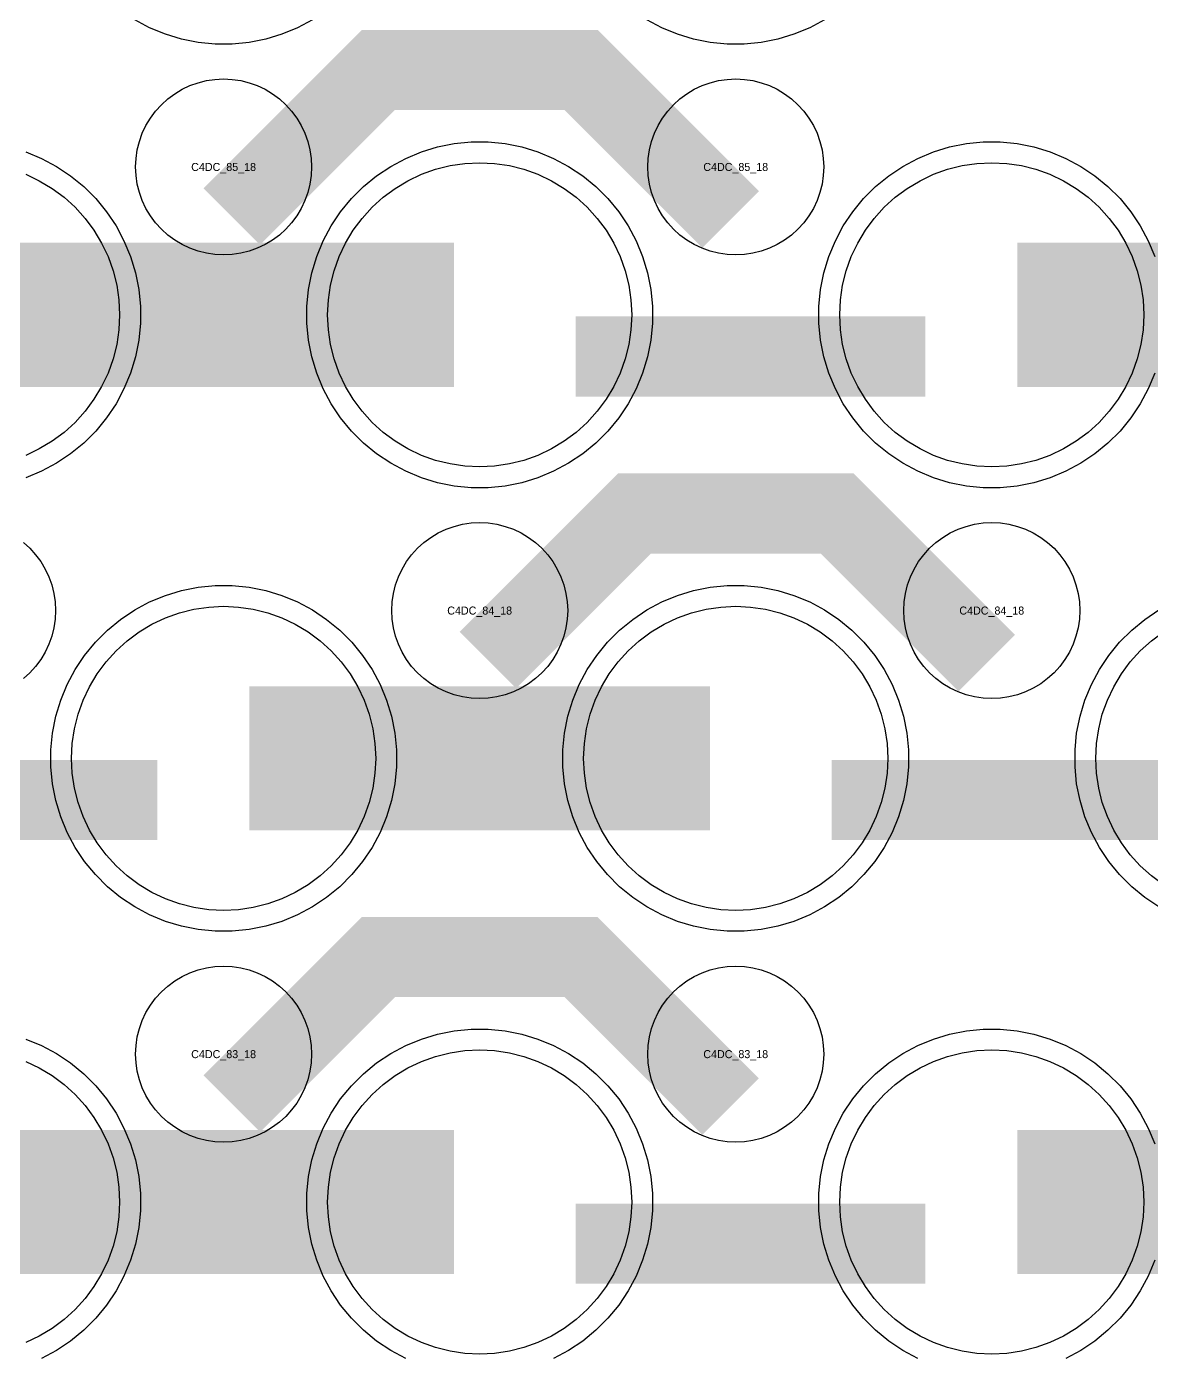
# Model space of a CAD drawing. Extents: x -11880 to 11880, y -14992 to 14992.
# Drawn here: x -6301.5 to -5950.1, y -3387.3 to -2971.6 of the extents above; entities that cross this region are included whole.
import ezdxf
from ezdxf.enums import TextEntityAlignment as Align

# ---------------------------------------------------------------- set-up
doc = ezdxf.new("R2010")
doc.units = 0
doc.header["$MEASUREMENT"] = 0
for name, color, linetype in [('GDS_775_DT_237', 138, 'CONTINUOUS'), ('RDL1_FS', 34, 'CONTINUOUS'), ('RDL_BS', 160, 'CONTINUOUS')]:
    doc.layers.add(name, color=color, linetype=linetype)

msp = doc.modelspace()

# ---------------------------------------------------------------- linework, layer by layer
at = {"layer": 'RDL1_FS'}
for points in [[(-6301.819, -3017.728), (-6297.605, -3019.72), (-6293.605, -3022.118), (-6289.86, -3024.896), (-6286.406, -3028.026), (-6283.276, -3031.48), (-6280.498, -3035.225), (-6278.1, -3039.225), (-6276.108, -3043.439), (-6274.536, -3047.829), (-6273.404, -3052.352), (-6272.72, -3056.963), (-6272.491, -3061.62), (-6272.72, -3066.277), (-6273.404, -3070.888), (-6274.536, -3075.411), (-6276.108, -3079.801), (-6278.1, -3084.015), (-6280.498, -3088.015), (-6283.276, -3091.76), (-6286.406, -3095.214), (-6289.86, -3098.344), (-6293.605, -3101.122), (-6297.605, -3103.52), (-6301.819, -3105.512)], [(-5946.395, -3239.687), (-5950.14, -3236.909), (-5953.594, -3233.779), (-5956.724, -3230.325), (-5959.502, -3226.58), (-5961.9, -3222.58), (-5963.892, -3218.366), (-5965.464, -3213.976), (-5966.596, -3209.453), (-5967.28, -3204.842), (-5967.509, -3200.185), (-5967.28, -3195.528), (-5966.596, -3190.917), (-5965.464, -3186.394), (-5963.892, -3182.004), (-5961.9, -3177.79), (-5959.502, -3173.79), (-5956.724, -3170.045), (-5953.594, -3166.591), (-5950.14, -3163.461), (-5946.395, -3160.683)], [(-6301.819, -3294.853), (-6297.605, -3296.845), (-6293.605, -3299.243), (-6289.86, -3302.021), (-6286.406, -3305.151), (-6283.276, -3308.605), (-6280.498, -3312.35), (-6278.1, -3316.35), (-6276.108, -3320.564), (-6274.536, -3324.954), (-6273.404, -3329.477), (-6272.72, -3334.088), (-6272.491, -3338.745), (-6272.72, -3343.402), (-6273.404, -3348.013), (-6274.536, -3352.536), (-6276.108, -3356.926), (-6278.1, -3361.14), (-6280.498, -3365.14), (-6283.276, -3368.885), (-6286.406, -3372.339), (-6289.86, -3375.469), (-6293.605, -3378.247), (-6297.605, -3380.645), (-6301.819, -3382.637)]]:
    msp.add_lwpolyline(points, dxfattribs=at)
for points in [[(-6160, -3109.129), (-6164.657, -3108.9), (-6169.268, -3108.216), (-6173.791, -3107.084), (-6178.181, -3105.512), (-6182.395, -3103.52), (-6186.395, -3101.122), (-6190.14, -3098.344), (-6193.594, -3095.214), (-6196.724, -3091.76), (-6199.502, -3088.015), (-6201.9, -3084.015), (-6203.892, -3079.801), (-6205.464, -3075.411), (-6206.596, -3070.888), (-6207.28, -3066.277), (-6207.509, -3061.62), (-6207.28, -3056.963), (-6206.596, -3052.352), (-6205.464, -3047.829), (-6203.892, -3043.439), (-6201.9, -3039.225), (-6199.502, -3035.225), (-6196.724, -3031.48), (-6193.594, -3028.026), (-6190.14, -3024.896), (-6186.395, -3022.118), (-6182.395, -3019.72), (-6178.181, -3017.728), (-6173.791, -3016.156), (-6169.268, -3015.024), (-6164.657, -3014.34), (-6160, -3014.111), (-6155.343, -3014.34), (-6150.732, -3015.024), (-6146.209, -3016.156), (-6141.819, -3017.728), (-6137.605, -3019.72), (-6133.605, -3022.118), (-6129.86, -3024.896), (-6126.406, -3028.026), (-6123.276, -3031.48), (-6120.498, -3035.225), (-6118.1, -3039.225), (-6116.108, -3043.439), (-6114.536, -3047.829), (-6113.404, -3052.352), (-6112.72, -3056.963), (-6112.491, -3061.62), (-6112.72, -3066.277), (-6113.404, -3070.888), (-6114.536, -3075.411), (-6116.108, -3079.801), (-6118.1, -3084.015), (-6120.498, -3088.015), (-6123.276, -3091.76), (-6126.406, -3095.214), (-6129.86, -3098.344), (-6133.605, -3101.122), (-6137.605, -3103.52), (-6141.819, -3105.512), (-6146.209, -3107.084), (-6150.732, -3108.216), (-6155.343, -3108.9)], [(-6000, -3109.129), (-6004.657, -3108.9), (-6009.268, -3108.216), (-6013.791, -3107.084), (-6018.181, -3105.512), (-6022.395, -3103.52), (-6026.395, -3101.122), (-6030.14, -3098.344), (-6033.594, -3095.214), (-6036.724, -3091.76), (-6039.502, -3088.015), (-6041.9, -3084.015), (-6043.892, -3079.801), (-6045.464, -3075.411), (-6046.596, -3070.888), (-6047.28, -3066.277), (-6047.509, -3061.62), (-6047.28, -3056.963), (-6046.596, -3052.352), (-6045.464, -3047.829), (-6043.892, -3043.439), (-6041.9, -3039.225), (-6039.502, -3035.225), (-6036.724, -3031.48), (-6033.594, -3028.026), (-6030.14, -3024.896), (-6026.395, -3022.118), (-6022.395, -3019.72), (-6018.181, -3017.728), (-6013.791, -3016.156), (-6009.268, -3015.024), (-6004.657, -3014.34), (-6000, -3014.111), (-5995.343, -3014.34), (-5990.732, -3015.024), (-5986.209, -3016.156), (-5981.819, -3017.728), (-5977.605, -3019.72), (-5973.605, -3022.118), (-5969.86, -3024.896), (-5966.406, -3028.026), (-5963.276, -3031.48), (-5960.498, -3035.225), (-5958.1, -3039.225), (-5956.108, -3043.439), (-5954.536, -3047.829), (-5953.404, -3052.352), (-5952.72, -3056.963), (-5952.491, -3061.62), (-5952.72, -3066.277), (-5953.404, -3070.888), (-5954.536, -3075.411), (-5956.108, -3079.801), (-5958.1, -3084.015), (-5960.498, -3088.015), (-5963.276, -3091.76), (-5966.406, -3095.214), (-5969.86, -3098.344), (-5973.605, -3101.122), (-5977.605, -3103.52), (-5981.819, -3105.512), (-5986.209, -3107.084), (-5990.732, -3108.216), (-5995.343, -3108.9)], [(-6240, -3247.694), (-6244.657, -3247.465), (-6249.268, -3246.781), (-6253.791, -3245.649), (-6258.181, -3244.077), (-6262.395, -3242.085), (-6266.395, -3239.687), (-6270.14, -3236.909), (-6273.594, -3233.779), (-6276.724, -3230.325), (-6279.502, -3226.58), (-6281.9, -3222.58), (-6283.892, -3218.366), (-6285.464, -3213.976), (-6286.596, -3209.453), (-6287.28, -3204.842), (-6287.509, -3200.185), (-6287.28, -3195.528), (-6286.596, -3190.917), (-6285.464, -3186.394), (-6283.892, -3182.004), (-6281.9, -3177.79), (-6279.502, -3173.79), (-6276.724, -3170.045), (-6273.594, -3166.591), (-6270.14, -3163.461), (-6266.395, -3160.683), (-6262.395, -3158.285), (-6258.181, -3156.293), (-6253.791, -3154.721), (-6249.268, -3153.589), (-6244.657, -3152.905), (-6240, -3152.676), (-6235.343, -3152.905), (-6230.732, -3153.589), (-6226.209, -3154.721), (-6221.819, -3156.293), (-6217.605, -3158.285), (-6213.605, -3160.683), (-6209.86, -3163.461), (-6206.406, -3166.591), (-6203.276, -3170.045), (-6200.498, -3173.79), (-6198.1, -3177.79), (-6196.108, -3182.004), (-6194.536, -3186.394), (-6193.404, -3190.917), (-6192.72, -3195.528), (-6192.491, -3200.185), (-6192.72, -3204.842), (-6193.404, -3209.453), (-6194.536, -3213.976), (-6196.108, -3218.366), (-6198.1, -3222.58), (-6200.498, -3226.58), (-6203.276, -3230.325), (-6206.406, -3233.779), (-6209.86, -3236.909), (-6213.605, -3239.687), (-6217.605, -3242.085), (-6221.819, -3244.077), (-6226.209, -3245.649), (-6230.732, -3246.781), (-6235.343, -3247.465)], [(-6080, -3247.694), (-6084.657, -3247.465), (-6089.268, -3246.781), (-6093.791, -3245.649), (-6098.181, -3244.077), (-6102.395, -3242.085), (-6106.395, -3239.687), (-6110.14, -3236.909), (-6113.594, -3233.779), (-6116.724, -3230.325), (-6119.502, -3226.58), (-6121.9, -3222.58), (-6123.892, -3218.366), (-6125.464, -3213.976), (-6126.596, -3209.453), (-6127.28, -3204.842), (-6127.509, -3200.185), (-6127.28, -3195.528), (-6126.596, -3190.917), (-6125.464, -3186.394), (-6123.892, -3182.004), (-6121.9, -3177.79), (-6119.502, -3173.79), (-6116.724, -3170.045), (-6113.594, -3166.591), (-6110.14, -3163.461), (-6106.395, -3160.683), (-6102.395, -3158.285), (-6098.181, -3156.293), (-6093.791, -3154.721), (-6089.268, -3153.589), (-6084.657, -3152.905), (-6080, -3152.676), (-6075.343, -3152.905), (-6070.732, -3153.589), (-6066.209, -3154.721), (-6061.819, -3156.293), (-6057.605, -3158.285), (-6053.605, -3160.683), (-6049.86, -3163.461), (-6046.406, -3166.591), (-6043.276, -3170.045), (-6040.498, -3173.79), (-6038.1, -3177.79), (-6036.108, -3182.004), (-6034.536, -3186.394), (-6033.404, -3190.917), (-6032.72, -3195.528), (-6032.491, -3200.185), (-6032.72, -3204.842), (-6033.404, -3209.453), (-6034.536, -3213.976), (-6036.108, -3218.366), (-6038.1, -3222.58), (-6040.498, -3226.58), (-6043.276, -3230.325), (-6046.406, -3233.779), (-6049.86, -3236.909), (-6053.605, -3239.687), (-6057.605, -3242.085), (-6061.819, -3244.077), (-6066.209, -3245.649), (-6070.732, -3246.781), (-6075.343, -3247.465)], [(-6160, -3386.254), (-6164.657, -3386.025), (-6169.268, -3385.341), (-6173.791, -3384.209), (-6178.181, -3382.637), (-6182.395, -3380.645), (-6186.395, -3378.247), (-6190.14, -3375.469), (-6193.594, -3372.339), (-6196.724, -3368.885), (-6199.502, -3365.14), (-6201.9, -3361.14), (-6203.892, -3356.926), (-6205.464, -3352.536), (-6206.596, -3348.013), (-6207.28, -3343.402), (-6207.509, -3338.745), (-6207.28, -3334.088), (-6206.596, -3329.477), (-6205.464, -3324.954), (-6203.892, -3320.564), (-6201.9, -3316.35), (-6199.502, -3312.35), (-6196.724, -3308.605), (-6193.594, -3305.151), (-6190.14, -3302.021), (-6186.395, -3299.243), (-6182.395, -3296.845), (-6178.181, -3294.853), (-6173.791, -3293.281), (-6169.268, -3292.149), (-6164.657, -3291.465), (-6160, -3291.236), (-6155.343, -3291.465), (-6150.732, -3292.149), (-6146.209, -3293.281), (-6141.819, -3294.853), (-6137.605, -3296.845), (-6133.605, -3299.243), (-6129.86, -3302.021), (-6126.406, -3305.151), (-6123.276, -3308.605), (-6120.498, -3312.35), (-6118.1, -3316.35), (-6116.108, -3320.564), (-6114.536, -3324.954), (-6113.404, -3329.477), (-6112.72, -3334.088), (-6112.491, -3338.745), (-6112.72, -3343.402), (-6113.404, -3348.013), (-6114.536, -3352.536), (-6116.108, -3356.926), (-6118.1, -3361.14), (-6120.498, -3365.14), (-6123.276, -3368.885), (-6126.406, -3372.339), (-6129.86, -3375.469), (-6133.605, -3378.247), (-6137.605, -3380.645), (-6141.819, -3382.637), (-6146.209, -3384.209), (-6150.732, -3385.341), (-6155.343, -3386.025)], [(-6000, -3386.254), (-6004.657, -3386.025), (-6009.268, -3385.341), (-6013.791, -3384.209), (-6018.181, -3382.637), (-6022.395, -3380.645), (-6026.395, -3378.247), (-6030.14, -3375.469), (-6033.594, -3372.339), (-6036.724, -3368.885), (-6039.502, -3365.14), (-6041.9, -3361.14), (-6043.892, -3356.926), (-6045.464, -3352.536), (-6046.596, -3348.013), (-6047.28, -3343.402), (-6047.509, -3338.745), (-6047.28, -3334.088), (-6046.596, -3329.477), (-6045.464, -3324.954), (-6043.892, -3320.564), (-6041.9, -3316.35), (-6039.502, -3312.35), (-6036.724, -3308.605), (-6033.594, -3305.151), (-6030.14, -3302.021), (-6026.395, -3299.243), (-6022.395, -3296.845), (-6018.181, -3294.853), (-6013.791, -3293.281), (-6009.268, -3292.149), (-6004.657, -3291.465), (-6000, -3291.236), (-5995.343, -3291.465), (-5990.732, -3292.149), (-5986.209, -3293.281), (-5981.819, -3294.853), (-5977.605, -3296.845), (-5973.605, -3299.243), (-5969.86, -3302.021), (-5966.406, -3305.151), (-5963.276, -3308.605), (-5960.498, -3312.35), (-5958.1, -3316.35), (-5956.108, -3320.564), (-5954.536, -3324.954), (-5953.404, -3329.477), (-5952.72, -3334.088), (-5952.491, -3338.745), (-5952.72, -3343.402), (-5953.404, -3348.013), (-5954.536, -3352.536), (-5956.108, -3356.926), (-5958.1, -3361.14), (-5960.498, -3365.14), (-5963.276, -3368.885), (-5966.406, -3372.339), (-5969.86, -3375.469), (-5973.605, -3378.247), (-5977.605, -3380.645), (-5981.819, -3382.637), (-5986.209, -3384.209), (-5990.732, -3385.341), (-5995.343, -3386.025)]]:
    msp.add_lwpolyline(points, close=True, dxfattribs=at)
for points in [[(-6311.998, -3061.62, 45, 45, 0), (-6239.998, -3061.62, 45, 45, 0)], [(-6239.998, -3061.62, 45, 45, 0), (-6167.998, -3061.62, 45, 45, 0)], [(-5991.998, -3061.62, 45, 45, 0), (-5919.998, -3061.62, 45, 45, 0)], [(-6231.998, -3200.185, 45, 45, 0), (-6159.998, -3200.185, 45, 45, 0)], [(-6159.998, -3200.185, 45, 45, 0), (-6087.998, -3200.185, 45, 45, 0)], [(-6311.998, -3338.745, 45, 45, 0), (-6239.998, -3338.745, 45, 45, 0)], [(-6239.998, -3338.745, 45, 45, 0), (-6167.998, -3338.745, 45, 45, 0)], [(-5991.998, -3338.745, 45, 45, 0), (-5919.998, -3338.745, 45, 45, 0)]]:
    msp.add_lwpolyline(points, format="xyseb", dxfattribs=at)
at = {"layer": 'RDL_BS'}
for points in [[(-6212.223, -2969.438), (-6216.885, -2971.93), (-6221.795, -2973.961), (-6226.835, -2975.492), (-6232.062, -2976.538), (-6237.356, -2977.055), (-6242.644, -2977.055), (-6247.938, -2976.538), (-6253.165, -2975.492), (-6258.205, -2973.961), (-6263.115, -2971.93), (-6267.777, -2969.438)], [(-6052.223, -2969.438), (-6056.885, -2971.93), (-6061.795, -2973.961), (-6066.835, -2975.492), (-6072.062, -2976.538), (-6077.356, -2977.055), (-6082.644, -2977.055), (-6087.938, -2976.538), (-6093.165, -2975.492), (-6098.205, -2973.961), (-6103.115, -2971.93), (-6107.777, -2969.438)], [(-5949.094, -3079.825), (-5951.125, -3084.735), (-5953.617, -3089.397), (-5956.564, -3093.811), (-5959.926, -3097.912), (-5963.708, -3101.694), (-5967.809, -3105.056), (-5972.223, -3108.003), (-5976.885, -3110.495), (-5981.795, -3112.526), (-5986.835, -3114.057), (-5992.062, -3115.103), (-5997.356, -3115.62), (-6002.644, -3115.62), (-6007.938, -3115.103), (-6013.165, -3114.057), (-6018.205, -3112.526), (-6023.115, -3110.495), (-6027.777, -3108.003), (-6032.191, -3105.056), (-6036.292, -3101.694), (-6040.074, -3097.912), (-6043.436, -3093.811), (-6046.383, -3089.397), (-6048.875, -3084.735), (-6050.906, -3079.825), (-6052.437, -3074.785), (-6053.483, -3069.558), (-6054, -3064.264), (-6054, -3058.976), (-6053.483, -3053.682), (-6052.437, -3048.455), (-6050.906, -3043.415), (-6048.875, -3038.505), (-6046.383, -3033.843), (-6043.436, -3029.429), (-6040.074, -3025.328), (-6036.292, -3021.546), (-6032.191, -3018.184), (-6027.777, -3015.237), (-6023.115, -3012.745), (-6018.205, -3010.714), (-6013.165, -3009.183), (-6007.938, -3008.137), (-6002.644, -3007.62), (-5997.356, -3007.62), (-5992.062, -3008.137), (-5986.835, -3009.183), (-5981.795, -3010.714), (-5976.885, -3012.745), (-5972.223, -3015.237), (-5967.809, -3018.184), (-5963.708, -3021.546), (-5959.926, -3025.328), (-5956.564, -3029.429), (-5953.617, -3033.843), (-5951.125, -3038.505), (-5949.094, -3043.415)], [(-6301.795, -3010.714), (-6296.885, -3012.745), (-6292.223, -3015.237), (-6287.809, -3018.184), (-6283.708, -3021.546), (-6279.926, -3025.328), (-6276.564, -3029.429), (-6273.617, -3033.843), (-6271.125, -3038.505), (-6269.094, -3043.415), (-6267.563, -3048.455), (-6266.517, -3053.682), (-6266, -3058.976), (-6266, -3064.264), (-6266.517, -3069.558), (-6267.563, -3074.785), (-6269.094, -3079.825), (-6271.125, -3084.735), (-6273.617, -3089.397), (-6276.564, -3093.811), (-6279.926, -3097.912), (-6283.708, -3101.694), (-6287.809, -3105.056), (-6292.223, -3108.003), (-6296.885, -3110.495), (-6301.795, -3112.526)], [(-6302.557, -3132.743), (-6300.558, -3134.555), (-6298.746, -3136.554), (-6297.143, -3138.717), (-6295.75, -3141.041), (-6294.598, -3143.478), (-6293.691, -3146.013), (-6293.034, -3148.632), (-6292.638, -3151.304), (-6292.506, -3153.997), (-6292.638, -3156.69), (-6293.034, -3159.362), (-6293.691, -3161.981), (-6294.598, -3164.516), (-6295.75, -3166.953), (-6297.143, -3169.277), (-6298.746, -3171.44), (-6300.558, -3173.439), (-6302.557, -3175.251)], [(-5947.777, -3246.568), (-5952.191, -3243.621), (-5956.292, -3240.259), (-5960.074, -3236.477), (-5963.436, -3232.376), (-5966.383, -3227.962), (-5968.875, -3223.3), (-5970.906, -3218.39), (-5972.437, -3213.35), (-5973.483, -3208.123), (-5974, -3202.829), (-5974, -3197.541), (-5973.483, -3192.247), (-5972.437, -3187.02), (-5970.906, -3181.98), (-5968.875, -3177.07), (-5966.383, -3172.408), (-5963.436, -3167.994), (-5960.074, -3163.893), (-5956.292, -3160.111), (-5952.191, -3156.749), (-5947.777, -3153.802)], [(-6301.795, -3287.839), (-6296.885, -3289.87), (-6292.223, -3292.362), (-6287.809, -3295.309), (-6283.708, -3298.671), (-6279.926, -3302.453), (-6276.564, -3306.554), (-6273.617, -3310.968), (-6271.125, -3315.63), (-6269.094, -3320.54), (-6267.563, -3325.58), (-6266.517, -3330.807), (-6266, -3336.101), (-6266, -3341.389), (-6266.517, -3346.683), (-6267.563, -3351.91), (-6269.094, -3356.95), (-6271.125, -3361.86), (-6273.617, -3366.522), (-6276.564, -3370.936), (-6279.926, -3375.037), (-6283.708, -3378.819), (-6287.809, -3382.181), (-6292.223, -3385.128), (-6296.885, -3387.62)], [(-6183.115, -3387.62), (-6187.777, -3385.128), (-6192.191, -3382.181), (-6196.292, -3378.819), (-6200.074, -3375.037), (-6203.436, -3370.936), (-6206.383, -3366.522), (-6208.875, -3361.86), (-6210.906, -3356.95), (-6212.437, -3351.91), (-6213.483, -3346.683), (-6214, -3341.389), (-6214, -3336.101), (-6213.483, -3330.807), (-6212.437, -3325.58), (-6210.906, -3320.54), (-6208.875, -3315.63), (-6206.383, -3310.968), (-6203.436, -3306.554), (-6200.074, -3302.453), (-6196.292, -3298.671), (-6192.191, -3295.309), (-6187.777, -3292.362), (-6183.115, -3289.87), (-6178.205, -3287.839), (-6173.165, -3286.308), (-6167.938, -3285.262), (-6162.644, -3284.745), (-6157.356, -3284.745), (-6152.062, -3285.262), (-6146.835, -3286.308), (-6141.795, -3287.839), (-6136.885, -3289.87), (-6132.223, -3292.362), (-6127.809, -3295.309), (-6123.708, -3298.671), (-6119.926, -3302.453), (-6116.564, -3306.554), (-6113.617, -3310.968), (-6111.125, -3315.63), (-6109.094, -3320.54), (-6107.563, -3325.58), (-6106.517, -3330.807), (-6106, -3336.101), (-6106, -3341.389), (-6106.517, -3346.683), (-6107.563, -3351.91), (-6109.094, -3356.95), (-6111.125, -3361.86), (-6113.617, -3366.522), (-6116.564, -3370.936), (-6119.926, -3375.037), (-6123.708, -3378.819), (-6127.809, -3382.181), (-6132.223, -3385.128), (-6136.885, -3387.62)], [(-6023.115, -3387.62), (-6027.777, -3385.128), (-6032.191, -3382.181), (-6036.292, -3378.819), (-6040.074, -3375.037), (-6043.436, -3370.936), (-6046.383, -3366.522), (-6048.875, -3361.86), (-6050.906, -3356.95), (-6052.437, -3351.91), (-6053.483, -3346.683), (-6054, -3341.389), (-6054, -3336.101), (-6053.483, -3330.807), (-6052.437, -3325.58), (-6050.906, -3320.54), (-6048.875, -3315.63), (-6046.383, -3310.968), (-6043.436, -3306.554), (-6040.074, -3302.453), (-6036.292, -3298.671), (-6032.191, -3295.309), (-6027.777, -3292.362), (-6023.115, -3289.87), (-6018.205, -3287.839), (-6013.165, -3286.308), (-6007.938, -3285.262), (-6002.644, -3284.745), (-5997.356, -3284.745), (-5992.062, -3285.262), (-5986.835, -3286.308), (-5981.795, -3287.839), (-5976.885, -3289.87), (-5972.223, -3292.362), (-5967.809, -3295.309), (-5963.708, -3298.671), (-5959.926, -3302.453), (-5956.564, -3306.554), (-5953.617, -3310.968), (-5951.125, -3315.63), (-5949.094, -3320.54)], [(-5949.094, -3356.95), (-5951.125, -3361.86), (-5953.617, -3366.522), (-5956.564, -3370.936), (-5959.926, -3375.037), (-5963.708, -3378.819), (-5967.809, -3382.181), (-5972.223, -3385.128), (-5976.885, -3387.62)]]:
    msp.add_lwpolyline(points, dxfattribs=at)
for points in [[(-6237.438, -3030.934, 25, 25, 0), (-6191.623, -2985.119, 25, 25, 0), (-6158.07, -2985.119, 25, 25, 0)], [(-6081.599, -3031.833, 25, 25, 0), (-6128.313, -2985.119, 25, 25, 0), (-6158.071, -2985.119, 25, 25, 0)], [(-6129.984, -3074.633, 25, 25, 0), (-6020.719, -3074.633, 25, 25, 0)], [(-6157.438, -3169.499, 25, 25, 0), (-6111.623, -3123.684, 25, 25, 0), (-6078.07, -3123.684, 25, 25, 0)], [(-6001.599, -3170.398, 25, 25, 0), (-6048.313, -3123.684, 25, 25, 0), (-6078.071, -3123.684, 25, 25, 0)], [(-6369.984, -3213.198, 25, 25, 0), (-6260.719, -3213.198, 25, 25, 0)], [(-6049.984, -3213.198, 25, 25, 0), (-5940.719, -3213.198, 25, 25, 0)], [(-6237.438, -3308.059, 25, 25, 0), (-6191.623, -3262.244, 25, 25, 0), (-6158.07, -3262.244, 25, 25, 0)], [(-6081.599, -3308.958, 25, 25, 0), (-6128.313, -3262.244, 25, 25, 0), (-6158.071, -3262.244, 25, 25, 0)], [(-6129.984, -3351.758, 25, 25, 0), (-6020.719, -3351.758, 25, 25, 0)]]:
    msp.add_lwpolyline(points, format="xyseb", dxfattribs=at)
for points in [[(-6240, -3042.926), (-6242.693, -3042.794), (-6245.365, -3042.398), (-6247.984, -3041.741), (-6250.519, -3040.834), (-6252.956, -3039.682), (-6255.28, -3038.289), (-6257.443, -3036.686), (-6259.442, -3034.874), (-6261.254, -3032.875), (-6262.857, -3030.712), (-6264.25, -3028.388), (-6265.402, -3025.951), (-6266.309, -3023.416), (-6266.966, -3020.797), (-6267.362, -3018.125), (-6267.494, -3015.432), (-6267.362, -3012.739), (-6266.966, -3010.067), (-6266.309, -3007.448), (-6265.402, -3004.913), (-6264.25, -3002.476), (-6262.857, -3000.152), (-6261.254, -2997.989), (-6259.442, -2995.99), (-6257.443, -2994.178), (-6255.28, -2992.575), (-6252.956, -2991.182), (-6250.519, -2990.03), (-6247.984, -2989.123), (-6245.365, -2988.466), (-6242.693, -2988.07), (-6240, -2987.938), (-6237.307, -2988.07), (-6234.635, -2988.466), (-6232.016, -2989.123), (-6229.481, -2990.03), (-6227.044, -2991.182), (-6224.72, -2992.575), (-6222.557, -2994.178), (-6220.558, -2995.99), (-6218.746, -2997.989), (-6217.143, -3000.152), (-6215.75, -3002.476), (-6214.598, -3004.913), (-6213.691, -3007.448), (-6213.034, -3010.067), (-6212.638, -3012.739), (-6212.506, -3015.432), (-6212.638, -3018.125), (-6213.034, -3020.797), (-6213.691, -3023.416), (-6214.598, -3025.951), (-6215.75, -3028.388), (-6217.143, -3030.712), (-6218.746, -3032.875), (-6220.558, -3034.874), (-6222.557, -3036.686), (-6224.72, -3038.289), (-6227.044, -3039.682), (-6229.481, -3040.834), (-6232.016, -3041.741), (-6234.635, -3042.398), (-6237.307, -3042.794)], [(-6080, -3042.926), (-6082.693, -3042.794), (-6085.365, -3042.398), (-6087.984, -3041.741), (-6090.519, -3040.834), (-6092.956, -3039.682), (-6095.28, -3038.289), (-6097.443, -3036.686), (-6099.442, -3034.874), (-6101.254, -3032.875), (-6102.857, -3030.712), (-6104.25, -3028.388), (-6105.402, -3025.951), (-6106.309, -3023.416), (-6106.966, -3020.797), (-6107.362, -3018.125), (-6107.494, -3015.432), (-6107.362, -3012.739), (-6106.966, -3010.067), (-6106.309, -3007.448), (-6105.402, -3004.913), (-6104.25, -3002.476), (-6102.857, -3000.152), (-6101.254, -2997.989), (-6099.442, -2995.99), (-6097.443, -2994.178), (-6095.28, -2992.575), (-6092.956, -2991.182), (-6090.519, -2990.03), (-6087.984, -2989.123), (-6085.365, -2988.466), (-6082.693, -2988.07), (-6080, -2987.938), (-6077.307, -2988.07), (-6074.635, -2988.466), (-6072.016, -2989.123), (-6069.481, -2990.03), (-6067.044, -2991.182), (-6064.72, -2992.575), (-6062.557, -2994.178), (-6060.558, -2995.99), (-6058.746, -2997.989), (-6057.143, -3000.152), (-6055.75, -3002.476), (-6054.598, -3004.913), (-6053.691, -3007.448), (-6053.034, -3010.067), (-6052.638, -3012.739), (-6052.506, -3015.432), (-6052.638, -3018.125), (-6053.034, -3020.797), (-6053.691, -3023.416), (-6054.598, -3025.951), (-6055.75, -3028.388), (-6057.143, -3030.712), (-6058.746, -3032.875), (-6060.558, -3034.874), (-6062.557, -3036.686), (-6064.72, -3038.289), (-6067.044, -3039.682), (-6069.481, -3040.834), (-6072.016, -3041.741), (-6074.635, -3042.398), (-6077.307, -3042.794)], [(-6162.644, -3115.62), (-6167.938, -3115.103), (-6173.165, -3114.057), (-6178.205, -3112.526), (-6183.115, -3110.495), (-6187.777, -3108.003), (-6192.191, -3105.056), (-6196.292, -3101.694), (-6200.074, -3097.912), (-6203.436, -3093.811), (-6206.383, -3089.397), (-6208.875, -3084.735), (-6210.906, -3079.825), (-6212.437, -3074.785), (-6213.483, -3069.558), (-6214, -3064.264), (-6214, -3058.976), (-6213.483, -3053.682), (-6212.437, -3048.455), (-6210.906, -3043.415), (-6208.875, -3038.505), (-6206.383, -3033.843), (-6203.436, -3029.429), (-6200.074, -3025.328), (-6196.292, -3021.546), (-6192.191, -3018.184), (-6187.777, -3015.237), (-6183.115, -3012.745), (-6178.205, -3010.714), (-6173.165, -3009.183), (-6167.938, -3008.137), (-6162.644, -3007.62), (-6157.356, -3007.62), (-6152.062, -3008.137), (-6146.835, -3009.183), (-6141.795, -3010.714), (-6136.885, -3012.745), (-6132.223, -3015.237), (-6127.809, -3018.184), (-6123.708, -3021.546), (-6119.926, -3025.328), (-6116.564, -3029.429), (-6113.617, -3033.843), (-6111.125, -3038.505), (-6109.094, -3043.415), (-6107.563, -3048.455), (-6106.517, -3053.682), (-6106, -3058.976), (-6106, -3064.264), (-6106.517, -3069.558), (-6107.563, -3074.785), (-6109.094, -3079.825), (-6111.125, -3084.735), (-6113.617, -3089.397), (-6116.564, -3093.811), (-6119.926, -3097.912), (-6123.708, -3101.694), (-6127.809, -3105.056), (-6132.223, -3108.003), (-6136.885, -3110.495), (-6141.795, -3112.526), (-6146.835, -3114.057), (-6152.062, -3115.103), (-6157.356, -3115.62)], [(-6160, -3181.491), (-6162.693, -3181.359), (-6165.365, -3180.963), (-6167.984, -3180.306), (-6170.519, -3179.399), (-6172.956, -3178.247), (-6175.28, -3176.854), (-6177.443, -3175.251), (-6179.442, -3173.439), (-6181.254, -3171.44), (-6182.857, -3169.277), (-6184.25, -3166.953), (-6185.402, -3164.516), (-6186.309, -3161.981), (-6186.966, -3159.362), (-6187.362, -3156.69), (-6187.494, -3153.997), (-6187.362, -3151.304), (-6186.966, -3148.632), (-6186.309, -3146.013), (-6185.402, -3143.478), (-6184.25, -3141.041), (-6182.857, -3138.717), (-6181.254, -3136.554), (-6179.442, -3134.555), (-6177.443, -3132.743), (-6175.28, -3131.14), (-6172.956, -3129.747), (-6170.519, -3128.595), (-6167.984, -3127.688), (-6165.365, -3127.031), (-6162.693, -3126.635), (-6160, -3126.503), (-6157.307, -3126.635), (-6154.635, -3127.031), (-6152.016, -3127.688), (-6149.481, -3128.595), (-6147.044, -3129.747), (-6144.72, -3131.14), (-6142.557, -3132.743), (-6140.558, -3134.555), (-6138.746, -3136.554), (-6137.143, -3138.717), (-6135.75, -3141.041), (-6134.598, -3143.478), (-6133.691, -3146.013), (-6133.034, -3148.632), (-6132.638, -3151.304), (-6132.506, -3153.997), (-6132.638, -3156.69), (-6133.034, -3159.362), (-6133.691, -3161.981), (-6134.598, -3164.516), (-6135.75, -3166.953), (-6137.143, -3169.277), (-6138.746, -3171.44), (-6140.558, -3173.439), (-6142.557, -3175.251), (-6144.72, -3176.854), (-6147.044, -3178.247), (-6149.481, -3179.399), (-6152.016, -3180.306), (-6154.635, -3180.963), (-6157.307, -3181.359)], [(-6000, -3181.491), (-6002.693, -3181.359), (-6005.365, -3180.963), (-6007.984, -3180.306), (-6010.519, -3179.399), (-6012.956, -3178.247), (-6015.28, -3176.854), (-6017.443, -3175.251), (-6019.442, -3173.439), (-6021.254, -3171.44), (-6022.857, -3169.277), (-6024.25, -3166.953), (-6025.402, -3164.516), (-6026.309, -3161.981), (-6026.966, -3159.362), (-6027.362, -3156.69), (-6027.494, -3153.997), (-6027.362, -3151.304), (-6026.966, -3148.632), (-6026.309, -3146.013), (-6025.402, -3143.478), (-6024.25, -3141.041), (-6022.857, -3138.717), (-6021.254, -3136.554), (-6019.442, -3134.555), (-6017.443, -3132.743), (-6015.28, -3131.14), (-6012.956, -3129.747), (-6010.519, -3128.595), (-6007.984, -3127.688), (-6005.365, -3127.031), (-6002.693, -3126.635), (-6000, -3126.503), (-5997.307, -3126.635), (-5994.635, -3127.031), (-5992.016, -3127.688), (-5989.481, -3128.595), (-5987.044, -3129.747), (-5984.72, -3131.14), (-5982.557, -3132.743), (-5980.558, -3134.555), (-5978.746, -3136.554), (-5977.143, -3138.717), (-5975.75, -3141.041), (-5974.598, -3143.478), (-5973.691, -3146.013), (-5973.034, -3148.632), (-5972.638, -3151.304), (-5972.506, -3153.997), (-5972.638, -3156.69), (-5973.034, -3159.362), (-5973.691, -3161.981), (-5974.598, -3164.516), (-5975.75, -3166.953), (-5977.143, -3169.277), (-5978.746, -3171.44), (-5980.558, -3173.439), (-5982.557, -3175.251), (-5984.72, -3176.854), (-5987.044, -3178.247), (-5989.481, -3179.399), (-5992.016, -3180.306), (-5994.635, -3180.963), (-5997.307, -3181.359)], [(-6242.644, -3254.185), (-6247.938, -3253.668), (-6253.165, -3252.622), (-6258.205, -3251.091), (-6263.115, -3249.06), (-6267.777, -3246.568), (-6272.191, -3243.621), (-6276.292, -3240.259), (-6280.074, -3236.477), (-6283.436, -3232.376), (-6286.383, -3227.962), (-6288.875, -3223.3), (-6290.906, -3218.39), (-6292.437, -3213.35), (-6293.483, -3208.123), (-6294, -3202.829), (-6294, -3197.541), (-6293.483, -3192.247), (-6292.437, -3187.02), (-6290.906, -3181.98), (-6288.875, -3177.07), (-6286.383, -3172.408), (-6283.436, -3167.994), (-6280.074, -3163.893), (-6276.292, -3160.111), (-6272.191, -3156.749), (-6267.777, -3153.802), (-6263.115, -3151.31), (-6258.205, -3149.279), (-6253.165, -3147.748), (-6247.938, -3146.702), (-6242.644, -3146.185), (-6237.356, -3146.185), (-6232.062, -3146.702), (-6226.835, -3147.748), (-6221.795, -3149.279), (-6216.885, -3151.31), (-6212.223, -3153.802), (-6207.809, -3156.749), (-6203.708, -3160.111), (-6199.926, -3163.893), (-6196.564, -3167.994), (-6193.617, -3172.408), (-6191.125, -3177.07), (-6189.094, -3181.98), (-6187.563, -3187.02), (-6186.517, -3192.247), (-6186, -3197.541), (-6186, -3202.829), (-6186.517, -3208.123), (-6187.563, -3213.35), (-6189.094, -3218.39), (-6191.125, -3223.3), (-6193.617, -3227.962), (-6196.564, -3232.376), (-6199.926, -3236.477), (-6203.708, -3240.259), (-6207.809, -3243.621), (-6212.223, -3246.568), (-6216.885, -3249.06), (-6221.795, -3251.091), (-6226.835, -3252.622), (-6232.062, -3253.668), (-6237.356, -3254.185)], [(-6082.644, -3254.185), (-6087.938, -3253.668), (-6093.165, -3252.622), (-6098.205, -3251.091), (-6103.115, -3249.06), (-6107.777, -3246.568), (-6112.191, -3243.621), (-6116.292, -3240.259), (-6120.074, -3236.477), (-6123.436, -3232.376), (-6126.383, -3227.962), (-6128.875, -3223.3), (-6130.906, -3218.39), (-6132.437, -3213.35), (-6133.483, -3208.123), (-6134, -3202.829), (-6134, -3197.541), (-6133.483, -3192.247), (-6132.437, -3187.02), (-6130.906, -3181.98), (-6128.875, -3177.07), (-6126.383, -3172.408), (-6123.436, -3167.994), (-6120.074, -3163.893), (-6116.292, -3160.111), (-6112.191, -3156.749), (-6107.777, -3153.802), (-6103.115, -3151.31), (-6098.205, -3149.279), (-6093.165, -3147.748), (-6087.938, -3146.702), (-6082.644, -3146.185), (-6077.356, -3146.185), (-6072.062, -3146.702), (-6066.835, -3147.748), (-6061.795, -3149.279), (-6056.885, -3151.31), (-6052.223, -3153.802), (-6047.809, -3156.749), (-6043.708, -3160.111), (-6039.926, -3163.893), (-6036.564, -3167.994), (-6033.617, -3172.408), (-6031.125, -3177.07), (-6029.094, -3181.98), (-6027.563, -3187.02), (-6026.517, -3192.247), (-6026, -3197.541), (-6026, -3202.829), (-6026.517, -3208.123), (-6027.563, -3213.35), (-6029.094, -3218.39), (-6031.125, -3223.3), (-6033.617, -3227.962), (-6036.564, -3232.376), (-6039.926, -3236.477), (-6043.708, -3240.259), (-6047.809, -3243.621), (-6052.223, -3246.568), (-6056.885, -3249.06), (-6061.795, -3251.091), (-6066.835, -3252.622), (-6072.062, -3253.668), (-6077.356, -3254.185)], [(-6240, -3320.051), (-6242.693, -3319.919), (-6245.365, -3319.523), (-6247.984, -3318.866), (-6250.519, -3317.959), (-6252.956, -3316.807), (-6255.28, -3315.414), (-6257.443, -3313.811), (-6259.442, -3311.999), (-6261.254, -3310), (-6262.857, -3307.837), (-6264.25, -3305.513), (-6265.402, -3303.076), (-6266.309, -3300.541), (-6266.966, -3297.922), (-6267.362, -3295.25), (-6267.494, -3292.557), (-6267.362, -3289.864), (-6266.966, -3287.192), (-6266.309, -3284.573), (-6265.402, -3282.038), (-6264.25, -3279.601), (-6262.857, -3277.277), (-6261.254, -3275.114), (-6259.442, -3273.115), (-6257.443, -3271.303), (-6255.28, -3269.7), (-6252.956, -3268.307), (-6250.519, -3267.155), (-6247.984, -3266.248), (-6245.365, -3265.591), (-6242.693, -3265.195), (-6240, -3265.063), (-6237.307, -3265.195), (-6234.635, -3265.591), (-6232.016, -3266.248), (-6229.481, -3267.155), (-6227.044, -3268.307), (-6224.72, -3269.7), (-6222.557, -3271.303), (-6220.558, -3273.115), (-6218.746, -3275.114), (-6217.143, -3277.277), (-6215.75, -3279.601), (-6214.598, -3282.038), (-6213.691, -3284.573), (-6213.034, -3287.192), (-6212.638, -3289.864), (-6212.506, -3292.557), (-6212.638, -3295.25), (-6213.034, -3297.922), (-6213.691, -3300.541), (-6214.598, -3303.076), (-6215.75, -3305.513), (-6217.143, -3307.837), (-6218.746, -3310), (-6220.558, -3311.999), (-6222.557, -3313.811), (-6224.72, -3315.414), (-6227.044, -3316.807), (-6229.481, -3317.959), (-6232.016, -3318.866), (-6234.635, -3319.523), (-6237.307, -3319.919)], [(-6080, -3320.051), (-6082.693, -3319.919), (-6085.365, -3319.523), (-6087.984, -3318.866), (-6090.519, -3317.959), (-6092.956, -3316.807), (-6095.28, -3315.414), (-6097.443, -3313.811), (-6099.442, -3311.999), (-6101.254, -3310), (-6102.857, -3307.837), (-6104.25, -3305.513), (-6105.402, -3303.076), (-6106.309, -3300.541), (-6106.966, -3297.922), (-6107.362, -3295.25), (-6107.494, -3292.557), (-6107.362, -3289.864), (-6106.966, -3287.192), (-6106.309, -3284.573), (-6105.402, -3282.038), (-6104.25, -3279.601), (-6102.857, -3277.277), (-6101.254, -3275.114), (-6099.442, -3273.115), (-6097.443, -3271.303), (-6095.28, -3269.7), (-6092.956, -3268.307), (-6090.519, -3267.155), (-6087.984, -3266.248), (-6085.365, -3265.591), (-6082.693, -3265.195), (-6080, -3265.063), (-6077.307, -3265.195), (-6074.635, -3265.591), (-6072.016, -3266.248), (-6069.481, -3267.155), (-6067.044, -3268.307), (-6064.72, -3269.7), (-6062.557, -3271.303), (-6060.558, -3273.115), (-6058.746, -3275.114), (-6057.143, -3277.277), (-6055.75, -3279.601), (-6054.598, -3282.038), (-6053.691, -3284.573), (-6053.034, -3287.192), (-6052.638, -3289.864), (-6052.506, -3292.557), (-6052.638, -3295.25), (-6053.034, -3297.922), (-6053.691, -3300.541), (-6054.598, -3303.076), (-6055.75, -3305.513), (-6057.143, -3307.837), (-6058.746, -3310), (-6060.558, -3311.999), (-6062.557, -3313.811), (-6064.72, -3315.414), (-6067.044, -3316.807), (-6069.481, -3317.959), (-6072.016, -3318.866), (-6074.635, -3319.523), (-6077.307, -3319.919)]]:
    msp.add_lwpolyline(points, close=True, dxfattribs=at)

# ---------------------------------------------------------------- texts
at = {"layer": 'GDS_775_DT_237'}
for s, p in [('C4DC_85_18', (-6240, -3015.432)), ('C4DC_85_18', (-6240, -3015.432)), ('C4DC_85_18', (-6080, -3015.432)), ('C4DC_85_18', (-6080, -3015.432)), ('C4DC_84_18', (-6160, -3153.997)), ('C4DC_84_18', (-6160, -3153.997)), ('C4DC_84_18', (-6000, -3153.997)), ('C4DC_84_18', (-6000, -3153.997)), ('C4DC_83_18', (-6240, -3292.557)), ('C4DC_83_18', (-6240, -3292.557)), ('C4DC_83_18', (-6080, -3292.557)), ('C4DC_83_18', (-6080, -3292.557))]:
    msp.add_text(s, height=2.5, dxfattribs=at).set_placement(p, align=Align.MIDDLE_CENTER)

doc.saveas('drawing.dxf')
